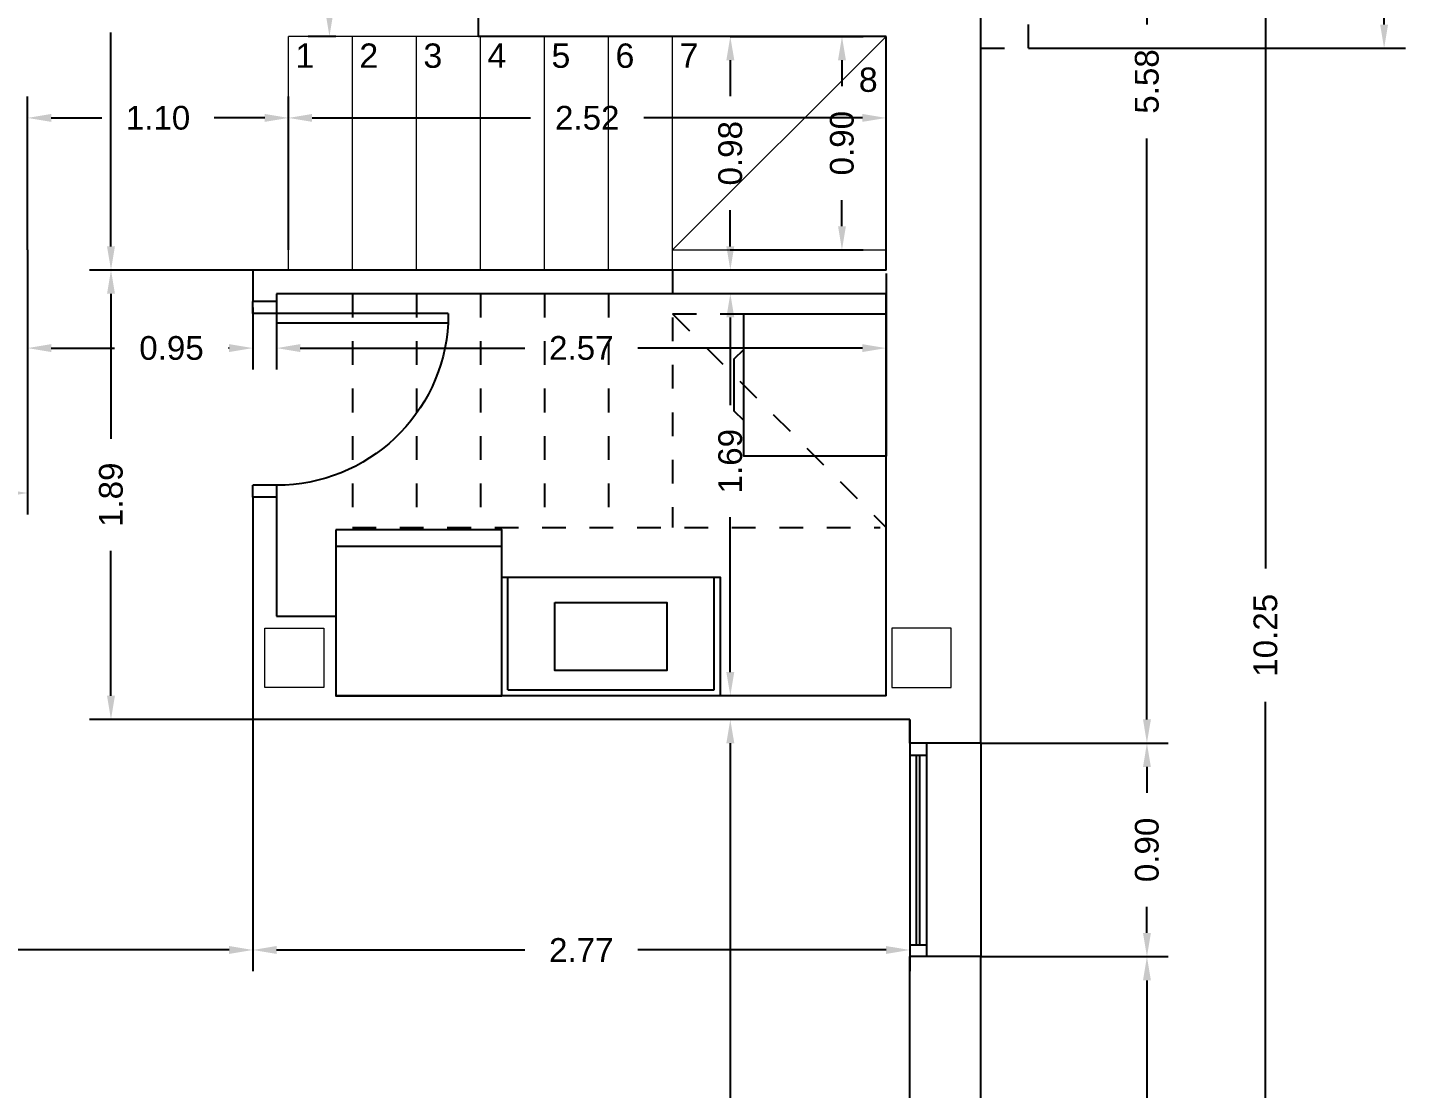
# Model space of a CAD drawing. Header units: millimetres. Extents: x 441156 to 441653, y 4514887 to 4515266.
# Drawn here: x 441300.19 to 441306, y 4514898.21 to 4514902.69 of the extents above; entities that cross this region are included whole.
import ezdxf
from ezdxf.enums import TextEntityAlignment as Align

# ---------------------------------------------------------------- set-up
doc = ezdxf.new("R2010")
doc.units = ezdxf.units.MM
doc.linetypes.add('CONTINUA', pattern=[0])
doc.linetypes.add('RAYITAS', pattern=[0.375, 0.25, -0.125])
for name, color, linetype in [('01_cotas', 254, 'Continuous'), ('01_muros', 1, 'Continuous'), ('01_proyección', 4, 'RAYITAS'), ('01_puertas', 2, 'Continuous'), ('01_sanitarios', 250, 'Continuous'), ('01_tabiques', 3, 'Continuous'), ('01_textos', 7, 'Continuous'), ('01_ventanas', 2, 'Continuous')]:
    doc.layers.add(name, color=color, linetype=linetype)
doc.layers.add('01_pilares baja', color=5, linetype='Continuous', lineweight=20)
doc.layers.add('01_varios', color=4, linetype='Continuous', lineweight=0)
doc.styles.add('Estilo1', font='swissel.ttf')
doc.styles.add('NIEVES2', font='sanss___.ttf')
doc.styles.add('ROMANS', font='romans')
doc.dimstyles.new('DECIMAL-50', dxfattribs={"dimtxt": 0.08, "dimasz": 0.15, "dimexe": 0.09, "dimexo": 0, "dimgap": 0.09, "dimtad": 0, "dimzin": 0, "dimdsep": 46, "dimtxsty": 'ROMANS', "dimcen": 0.09, "dimclrt": 6, "dimadec": 0, "dimazin": 0, "dimtfac": 1.38, "dimtix": 1, "dimtofl": 0, "dimtmove": 2, "dimatfit": 3, "dimldrblk": 'OBLIQUE', "dimfxl": 1, "dimtolj": 1, "dimtzin": 0, "dimarcsym": 0})

# ---------------------------------------------------------------- blocks, each defined once
blk = doc.blocks.new('*D401')
at = {"layer": '01_cotas', "color": 0, "linetype": 'CONTINUA', "lineweight": -2, "transparency": 16777216}
for p, q in [((441304.2113, 4514905.2496), (441305.0013, 4514905.2496)), ((441304.2113, 4514899.6696), (441305.0013, 4514899.6696))]:
    blk.add_line(p, q, dxfattribs=at)
at = {"layer": '01_cotas', "color": 0, "lineweight": -2, "transparency": 16777216}
for p, q in [((441304.9113, 4514905.1496), (441304.9113, 4514902.6998)), ((441304.9113, 4514899.7696), (441304.9113, 4514902.2194))]:
    blk.add_line(p, q, dxfattribs=at)
at = {"layer": '01_cotas', "color": 0, "transparency": 16777216}
for points in [[(441304.8947, 4514905.1496), (441304.928, 4514905.1496), (441304.9113, 4514905.2496)], [(441304.8947, 4514899.7696), (441304.928, 4514899.7696), (441304.9113, 4514899.6696)]]:
    blk.add_solid(points, dxfattribs=at)
at = {"layer": '01_cotas', "color": 7, "transparency": 16777216, "insert": (441304.9113, 4514902.4596), "char_height": 0.1, "attachment_point": 5, "rotation": 90, "style": 'Estilo1'}
blk.add_mtext('\\A1;5.58', dxfattribs=at)
blk = doc.blocks.new('*D404')
at = {"layer": '01_cotas', "color": 0, "linetype": 'CONTINUA', "lineweight": -2, "transparency": 16777216}
for p, q in [((441304.2113, 4514899.6696), (441305.0013, 4514899.6696)), ((441304.2113, 4514898.7696), (441305.0013, 4514898.7696))]:
    blk.add_line(p, q, dxfattribs=at)
at = {"layer": '01_cotas', "color": 0, "lineweight": -2, "transparency": 16777216}
for p, q in [((441304.9113, 4514899.5696), (441304.9113, 4514899.4596)), ((441304.9113, 4514898.8696), (441304.9113, 4514898.9796))]:
    blk.add_line(p, q, dxfattribs=at)
at = {"layer": '01_cotas', "color": 0, "transparency": 16777216}
for points in [[(441304.8947, 4514899.5696), (441304.928, 4514899.5696), (441304.9113, 4514899.6696)], [(441304.8947, 4514898.8696), (441304.928, 4514898.8696), (441304.9113, 4514898.7696)]]:
    blk.add_solid(points, dxfattribs=at)
at = {"layer": '01_cotas', "color": 7, "transparency": 16777216, "insert": (441304.9113, 4514899.2196), "char_height": 0.1, "attachment_point": 5, "rotation": 90, "style": 'Estilo1'}
blk.add_mtext('\\A1;0.90', dxfattribs=at)
blk = doc.blocks.new('*D405')
at = {"layer": '01_cotas', "color": 0, "linetype": 'CONTINUA', "lineweight": -2, "transparency": 16777216}
for p, q in [((441304.2113, 4514898.7696), (441305.0013, 4514898.7696)), ((441304.1113, 4514894.9996), (441305.0013, 4514894.9996))]:
    blk.add_line(p, q, dxfattribs=at)
at = {"layer": '01_cotas', "color": 0, "lineweight": -2, "transparency": 16777216}
for p, q in [((441304.9113, 4514898.6696), (441304.9113, 4514897.1231)), ((441304.9113, 4514895.0996), (441304.9113, 4514896.6461))]:
    blk.add_line(p, q, dxfattribs=at)
at = {"layer": '01_cotas', "color": 0, "transparency": 16777216}
for points in [[(441304.8947, 4514898.6696), (441304.928, 4514898.6696), (441304.9113, 4514898.7696)], [(441304.8947, 4514895.0996), (441304.928, 4514895.0996), (441304.9113, 4514894.9996)]]:
    blk.add_solid(points, dxfattribs=at)
at = {"layer": '01_cotas', "color": 7, "transparency": 16777216, "insert": (441304.9113, 4514896.8846), "char_height": 0.1, "attachment_point": 5, "rotation": 90, "style": 'Estilo1'}
blk.add_mtext('\\A1;3.77', dxfattribs=at)
blk = doc.blocks.new('*D400')
at = {"layer": '01_cotas', "color": 0, "linetype": 'CONTINUA', "lineweight": -2, "transparency": 16777216}
for p, q in [((441304.9113, 4514905.2496), (441305.5013, 4514905.2496)), ((441304.5563, 4514894.9996), (441305.5013, 4514894.9996))]:
    blk.add_line(p, q, dxfattribs=at)
at = {"layer": '01_cotas', "color": 0, "lineweight": -2, "transparency": 16777216}
for p, q in [((441305.4113, 4514905.1496), (441305.4113, 4514900.4059)), ((441305.4113, 4514895.0996), (441305.4113, 4514899.8434))]:
    blk.add_line(p, q, dxfattribs=at)
at = {"layer": '01_cotas', "color": 0, "transparency": 16777216}
for points in [[(441305.3947, 4514905.1496), (441305.428, 4514905.1496), (441305.4113, 4514905.2496)], [(441305.3947, 4514895.0996), (441305.428, 4514895.0996), (441305.4113, 4514894.9996)]]:
    blk.add_solid(points, dxfattribs=at)
at = {"layer": '01_cotas', "color": 7, "transparency": 16777216, "insert": (441305.4113, 4514900.1246), "char_height": 0.1, "attachment_point": 5, "rotation": 90, "style": 'Estilo1'}
blk.add_mtext('\\A1;10.25', dxfattribs=at)
blk = doc.blocks.new('*D403')
at = {"layer": '01_cotas', "color": 0, "linetype": 'CONTINUA', "lineweight": -2, "transparency": 16777216}
for p, q in [((441304.4113, 4514905.6997), (441306.0013, 4514905.6997)), ((441304.4113, 4514902.5996), (441306.0013, 4514902.5996))]:
    blk.add_line(p, q, dxfattribs=at)
at = {"layer": '01_cotas', "color": 0, "lineweight": -2, "transparency": 16777216}
for p, q in [((441305.9113, 4514905.5997), (441305.9113, 4514904.3898)), ((441305.9113, 4514902.6996), (441305.9113, 4514903.9095))]:
    blk.add_line(p, q, dxfattribs=at)
at = {"layer": '01_cotas', "color": 0, "transparency": 16777216}
for points in [[(441305.8947, 4514905.5997), (441305.928, 4514905.5997), (441305.9113, 4514905.6997)], [(441305.8947, 4514902.6996), (441305.928, 4514902.6996), (441305.9113, 4514902.5996)]]:
    blk.add_solid(points, dxfattribs=at)
at = {"layer": '01_cotas', "color": 7, "transparency": 16777216, "insert": (441305.9113, 4514904.1497), "char_height": 0.1, "attachment_point": 5, "rotation": 90, "style": 'Estilo1'}
blk.add_mtext('\\A1;3.10', dxfattribs=at)
blk = doc.blocks.new('*D411')
at = {"layer": '01_cotas', "color": 0, "linetype": 'CONTINUA', "lineweight": -2, "transparency": 16777216}
for p, q in [((441296.9913, 4514901.7496), (441296.9913, 4514900.6345)), ((441300.1913, 4514901.7496), (441300.1913, 4514900.6345))]:
    blk.add_line(p, q, dxfattribs=at)
at = {"layer": '01_cotas', "color": 0, "lineweight": -2, "transparency": 16777216}
for p, q in [((441297.0913, 4514900.7245), (441298.3512, 4514900.7245)), ((441300.0913, 4514900.7245), (441298.8314, 4514900.7245))]:
    blk.add_line(p, q, dxfattribs=at)
at = {"layer": '01_cotas', "color": 0, "transparency": 16777216}
for points in [[(441297.0913, 4514900.7411), (441297.0913, 4514900.7078), (441296.9913, 4514900.7245)], [(441300.0913, 4514900.7411), (441300.0913, 4514900.7078), (441300.1913, 4514900.7245)]]:
    blk.add_solid(points, dxfattribs=at)
at = {"layer": '01_cotas', "color": 7, "transparency": 16777216, "insert": (441298.5913, 4514900.7245), "char_height": 0.1, "attachment_point": 5, "style": 'Estilo1'}
blk.add_mtext('\\A1;3.20', dxfattribs=at)
blk = doc.blocks.new('*D413')
at = {"layer": '01_cotas', "color": 0, "linetype": 'CONTINUA', "lineweight": -2, "transparency": 16777216}
for p, q in [((441301.1413, 4514899.8546), (441301.1413, 4514898.7076)), ((441296.9913, 4514899.1746), (441296.9913, 4514898.7076))]:
    blk.add_line(p, q, dxfattribs=at)
at = {"layer": '01_cotas', "color": 0, "lineweight": -2, "transparency": 16777216}
for p, q in [((441297.0913, 4514898.7976), (441298.8256, 4514898.7976)), ((441301.0413, 4514898.7976), (441299.3071, 4514898.7976))]:
    blk.add_line(p, q, dxfattribs=at)
at = {"layer": '01_cotas', "color": 0, "transparency": 16777216}
for points in [[(441297.0913, 4514898.8142), (441297.0913, 4514898.7809), (441296.9913, 4514898.7976)], [(441301.0413, 4514898.8142), (441301.0413, 4514898.7809), (441301.1413, 4514898.7976)]]:
    blk.add_solid(points, dxfattribs=at)
at = {"layer": '01_cotas', "color": 7, "transparency": 16777216, "insert": (441299.0663, 4514898.7976), "char_height": 0.1, "attachment_point": 5, "style": 'Estilo1'}
blk.add_mtext('\\A1;4.15', dxfattribs=at)
blk = doc.blocks.new('*D415')
at = {"layer": '01_cotas', "color": 0, "linetype": 'CONTINUA', "lineweight": -2, "transparency": 16777216}
for p, q in [((441301.2913, 4514902.3061), (441301.2913, 4514902.3961)), ((441303.8113, 4514902.3061), (441303.8113, 4514902.3961))]:
    blk.add_line(p, q, dxfattribs=at)
at = {"layer": '01_cotas', "color": 0, "lineweight": -2, "transparency": 16777216}
for p, q in [((441301.3913, 4514902.3061), (441302.3122, 4514902.3061)), ((441303.7113, 4514902.3061), (441302.7904, 4514902.3061))]:
    blk.add_line(p, q, dxfattribs=at)
at = {"layer": '01_cotas', "color": 0, "transparency": 16777216}
for points in [[(441301.3913, 4514902.3228), (441301.3913, 4514902.2895), (441301.2913, 4514902.3061)], [(441303.7113, 4514902.3228), (441303.7113, 4514902.2895), (441303.8113, 4514902.3061)]]:
    blk.add_solid(points, dxfattribs=at)
at = {"layer": '01_cotas', "color": 7, "transparency": 16777216, "insert": (441302.5513, 4514902.3061), "char_height": 0.1, "attachment_point": 5, "style": 'Estilo1'}
blk.add_mtext('\\A1;2.52', dxfattribs=at)
blk = doc.blocks.new('*D416')
at = {"layer": '01_cotas', "color": 0, "linetype": 'CONTINUA', "lineweight": -2, "transparency": 16777216}
for p, q in [((441303.8113, 4514901.6496), (441303.8113, 4514901.2455)), ((441301.2413, 4514901.5646), (441301.2413, 4514901.2455))]:
    blk.add_line(p, q, dxfattribs=at)
at = {"layer": '01_cotas', "color": 0, "lineweight": -2, "transparency": 16777216}
for p, q in [((441301.3413, 4514901.3355), (441302.2878, 4514901.3355)), ((441303.7113, 4514901.3355), (441302.7649, 4514901.3355))]:
    blk.add_line(p, q, dxfattribs=at)
at = {"layer": '01_cotas', "color": 0, "transparency": 16777216}
for points in [[(441301.3413, 4514901.3522), (441301.3413, 4514901.3189), (441301.2413, 4514901.3355)], [(441303.7113, 4514901.3522), (441303.7113, 4514901.3189), (441303.8113, 4514901.3355)]]:
    blk.add_solid(points, dxfattribs=at)
at = {"layer": '01_cotas', "color": 7, "transparency": 16777216, "insert": (441302.5263, 4514901.3355), "char_height": 0.1, "attachment_point": 5, "style": 'Estilo1'}
blk.add_mtext('\\A1;2.57', dxfattribs=at)
blk = doc.blocks.new('*D420')
at = {"layer": '01_cotas', "color": 0, "linetype": 'CONTINUA', "lineweight": -2, "transparency": 16777216}
for p, q in [((441300.1913, 4514901.7496), (441300.1913, 4514902.3961)), ((441301.2913, 4514901.7496), (441301.2913, 4514902.3961))]:
    blk.add_line(p, q, dxfattribs=at)
at = {"layer": '01_cotas', "color": 0, "lineweight": -2, "transparency": 16777216}
for p, q in [((441300.2913, 4514902.3061), (441300.5049, 4514902.3061)), ((441301.1913, 4514902.3061), (441300.9777, 4514902.3061))]:
    blk.add_line(p, q, dxfattribs=at)
at = {"layer": '01_cotas', "color": 0, "transparency": 16777216}
for points in [[(441300.2913, 4514902.3228), (441300.2913, 4514902.2895), (441300.1913, 4514902.3061)], [(441301.1913, 4514902.3228), (441301.1913, 4514902.2895), (441301.2913, 4514902.3061)]]:
    blk.add_solid(points, dxfattribs=at)
at = {"layer": '01_cotas', "color": 7, "transparency": 16777216, "insert": (441300.7413, 4514902.3061), "char_height": 0.1, "attachment_point": 5, "style": 'Estilo1'}
blk.add_mtext('\\A1;1.10', dxfattribs=at)
blk = doc.blocks.new('*D421')
at = {"layer": '01_cotas', "color": 0, "linetype": 'CONTINUA', "lineweight": -2, "transparency": 16777216}
for p, q in [((441300.1913, 4514901.6171), (441300.1913, 4514901.2455)), ((441301.1413, 4514901.5071), (441301.1413, 4514901.2455))]:
    blk.add_line(p, q, dxfattribs=at)
at = {"layer": '01_cotas', "color": 0, "lineweight": -2, "transparency": 16777216}
for p, q in [((441300.2913, 4514901.3355), (441300.5583, 4514901.3355)), ((441301.0413, 4514901.3355), (441301.0383, 4514901.3355))]:
    blk.add_line(p, q, dxfattribs=at)
at = {"layer": '01_cotas', "color": 0, "transparency": 16777216}
for points in [[(441300.2913, 4514901.3522), (441300.2913, 4514901.3189), (441300.1913, 4514901.3355)], [(441301.0413, 4514901.3522), (441301.0413, 4514901.3189), (441301.1413, 4514901.3355)]]:
    blk.add_solid(points, dxfattribs=at)
at = {"layer": '01_cotas', "color": 7, "transparency": 16777216, "insert": (441300.7983, 4514901.3355), "char_height": 0.1, "attachment_point": 5, "style": 'Estilo1'}
blk.add_mtext('\\A1;0.95', dxfattribs=at)
blk = doc.blocks.new('*D422')
at = {"layer": '01_cotas', "color": 0, "linetype": 'CONTINUA', "lineweight": -2, "transparency": 16777216}
for p, q in [((441301.4836, 4514904.1496), (441301.3743, 4514904.1496)), ((441301.4913, 4514902.6496), (441301.3743, 4514902.6496))]:
    blk.add_line(p, q, dxfattribs=at)
at = {"layer": '01_cotas', "color": 0, "lineweight": -2, "transparency": 16777216}
for p, q in [((441301.4643, 4514904.0496), (441301.4643, 4514903.636)), ((441301.4643, 4514902.7496), (441301.4643, 4514903.1633))]:
    blk.add_line(p, q, dxfattribs=at)
at = {"layer": '01_cotas', "color": 0, "transparency": 16777216}
for points in [[(441301.4476, 4514904.0496), (441301.4809, 4514904.0496), (441301.4643, 4514904.1496)], [(441301.4476, 4514902.7496), (441301.4809, 4514902.7496), (441301.4643, 4514902.6496)]]:
    blk.add_solid(points, dxfattribs=at)
at = {"layer": '01_cotas', "color": 7, "transparency": 16777216, "insert": (441301.4643, 4514903.3996), "char_height": 0.1, "attachment_point": 5, "rotation": 90, "style": 'Estilo1'}
blk.add_mtext('\\A1;1.50', dxfattribs=at)
blk = doc.blocks.new('*D423')
at = {"layer": '01_cotas', "color": 0, "linetype": 'CONTINUA', "lineweight": -2, "transparency": 16777216}
for p, q in [((441301.1913, 4514904.1496), (441300.4531, 4514904.1496)), ((441301.1913, 4514901.6646), (441300.4531, 4514901.6646))]:
    blk.add_line(p, q, dxfattribs=at)
at = {"layer": '01_cotas', "color": 0, "lineweight": -2, "transparency": 16777216}
for p, q in [((441300.5431, 4514904.0496), (441300.5431, 4514903.1473)), ((441300.5431, 4514901.7646), (441300.5431, 4514902.6669))]:
    blk.add_line(p, q, dxfattribs=at)
at = {"layer": '01_cotas', "color": 0, "transparency": 16777216}
for points in [[(441300.5264, 4514904.0496), (441300.5598, 4514904.0496), (441300.5431, 4514904.1496)], [(441300.5264, 4514901.7646), (441300.5598, 4514901.7646), (441300.5431, 4514901.6646)]]:
    blk.add_solid(points, dxfattribs=at)
at = {"layer": '01_cotas', "color": 7, "transparency": 16777216, "insert": (441300.5431, 4514902.9071), "char_height": 0.1, "attachment_point": 5, "rotation": 90, "style": 'Estilo1'}
blk.add_mtext('\\A1;2.49', dxfattribs=at)
blk = doc.blocks.new('*D522')
at = {"layer": '01_cotas', "color": 0, "linetype": 'CONTINUA', "lineweight": -2, "transparency": 16777216}
for p, q in [((441301.1413, 4514899.8546), (441301.1413, 4514898.7076)), ((441303.9113, 4514899.7696), (441303.9113, 4514898.7076))]:
    blk.add_line(p, q, dxfattribs=at)
at = {"layer": '01_cotas', "color": 0, "lineweight": -2, "transparency": 16777216}
for p, q in [((441301.2413, 4514898.7976), (441302.2878, 4514898.7976)), ((441303.8113, 4514898.7976), (441302.7649, 4514898.7976))]:
    blk.add_line(p, q, dxfattribs=at)
at = {"layer": '01_cotas', "color": 0, "transparency": 16777216}
for points in [[(441301.2413, 4514898.8142), (441301.2413, 4514898.7809), (441301.1413, 4514898.7976)], [(441303.8113, 4514898.8142), (441303.8113, 4514898.7809), (441303.9113, 4514898.7976)]]:
    blk.add_solid(points, dxfattribs=at)
at = {"layer": '01_cotas', "color": 7, "transparency": 16777216, "insert": (441302.5263, 4514898.7976), "char_height": 0.1, "attachment_point": 5, "style": 'Estilo1'}
blk.add_mtext('\\A1;2.77', dxfattribs=at)
blk = doc.blocks.new('P725-10')
for p, q in [((-0.05, 0.8238), (-0.0914, 0.8238)), ((-0.0914, 0.8238), (-0.0914, 0.1)), ((-0.05, 0.8238), (-0.05, 0)), ((-0.775, 0.1), (-0.825, 0.1)), ((-0.775, 0.1), (-0.775, 0)), ((0, 0.1), (-0.0914, 0.1)), ((-0.825, 0), (-0.775, 0)), ((-0.05, 0), (0, 0))]:
    blk.add_line(p, q)
blk.add_arc((-0.05, 0.1), 0.725, 93.27583, 180)
blk = doc.blocks.new('lavadora')
blk.add_lwpolyline([(0.6, 0), (0, 0), (0, 0.6), (0.6, 0.6)], close=True)
blk.add_lwpolyline([(0.6, 0.45), (0.64, 0.41), (0.64, 0.19), (0.6, 0.15)])
blk = doc.blocks.new('*D783')
at = {"layer": '01_cotas', "color": 0, "linetype": 'CONTINUA', "lineweight": -2, "transparency": 16777216}
for p, q in [((441303.4063, 4514901.5646), (441303.0646, 4514901.5646)), ((441303.4063, 4514899.8696), (441303.0646, 4514899.8696))]:
    blk.add_line(p, q, dxfattribs=at)
at = {"layer": '01_cotas', "color": 0, "lineweight": -2, "transparency": 16777216}
for p, q in [((441303.1546, 4514901.4646), (441303.1546, 4514901.0952)), ((441303.1546, 4514899.9696), (441303.1546, 4514900.6223))]:
    blk.add_line(p, q, dxfattribs=at)
at = {"layer": '01_cotas', "color": 0, "transparency": 16777216}
for points in [[(441303.1379, 4514901.4646), (441303.1713, 4514901.4646), (441303.1546, 4514901.5646)], [(441303.1379, 4514899.9696), (441303.1713, 4514899.9696), (441303.1546, 4514899.8696)]]:
    blk.add_solid(points, dxfattribs=at)
at = {"layer": '01_cotas', "color": 7, "transparency": 16777216, "insert": (441303.1546, 4514900.8587), "char_height": 0.1, "attachment_point": 5, "rotation": 90, "style": 'Estilo1'}
blk.add_mtext('\\A1;1.69', dxfattribs=at)
blk = doc.blocks.new('*D784')
at = {"layer": '01_cotas', "color": 0, "linetype": 'CONTINUA', "lineweight": -2, "transparency": 16777216}
for p, q in [((441303.1546, 4514902.6496), (441303.7153, 4514902.6496)), ((441303.1546, 4514901.7496), (441303.7153, 4514901.7496))]:
    blk.add_line(p, q, dxfattribs=at)
at = {"layer": '01_cotas', "color": 0, "lineweight": -2, "transparency": 16777216}
for p, q in [((441303.6253, 4514902.5496), (441303.6253, 4514902.4396)), ((441303.6253, 4514901.8496), (441303.6253, 4514901.9596))]:
    blk.add_line(p, q, dxfattribs=at)
at = {"layer": '01_cotas', "color": 0, "transparency": 16777216}
for points in [[(441303.6087, 4514902.5496), (441303.642, 4514902.5496), (441303.6253, 4514902.6496)], [(441303.6087, 4514901.8496), (441303.642, 4514901.8496), (441303.6253, 4514901.7496)]]:
    blk.add_solid(points, dxfattribs=at)
at = {"layer": '01_cotas', "color": 7, "transparency": 16777216, "insert": (441303.6253, 4514902.1996), "char_height": 0.1, "attachment_point": 5, "rotation": 90, "style": 'Estilo1'}
blk.add_mtext('\\A1;0.90', dxfattribs=at)
blk = doc.blocks.new('*D785')
at = {"layer": '01_cotas', "color": 0, "linetype": 'CONTINUA', "lineweight": -2, "transparency": 16777216}
for p, q in [((441303.1546, 4514902.6496), (441303.0646, 4514902.6496)), ((441303.1546, 4514901.6646), (441303.0646, 4514901.6646))]:
    blk.add_line(p, q, dxfattribs=at)
at = {"layer": '01_cotas', "color": 0, "lineweight": -2, "transparency": 16777216}
for p, q in [((441303.1546, 4514902.5496), (441303.1546, 4514902.3972)), ((441303.1546, 4514901.7646), (441303.1546, 4514901.9171))]:
    blk.add_line(p, q, dxfattribs=at)
at = {"layer": '01_cotas', "color": 0, "transparency": 16777216}
for points in [[(441303.1379, 4514902.5496), (441303.1713, 4514902.5496), (441303.1546, 4514902.6496)], [(441303.1379, 4514901.7646), (441303.1713, 4514901.7646), (441303.1546, 4514901.6646)]]:
    blk.add_solid(points, dxfattribs=at)
at = {"layer": '01_cotas', "color": 7, "transparency": 16777216, "insert": (441303.1546, 4514902.1571), "char_height": 0.1, "attachment_point": 5, "rotation": 90, "style": 'Estilo1'}
blk.add_mtext('\\A1;0.98', dxfattribs=at)
blk = doc.blocks.new('*D786')
at = {"layer": '01_cotas', "color": 0, "linetype": 'CONTINUA', "lineweight": -2, "transparency": 16777216}
for p, q in [((441303.6663, 4514899.7696), (441303.0646, 4514899.7696)), ((441303.6663, 4514895.2996), (441303.0646, 4514895.2996))]:
    blk.add_line(p, q, dxfattribs=at)
at = {"layer": '01_cotas', "color": 0, "lineweight": -2, "transparency": 16777216}
for p, q in [((441303.1546, 4514899.6696), (441303.1546, 4514897.7738)), ((441303.1546, 4514895.3996), (441303.1546, 4514897.2955))]:
    blk.add_line(p, q, dxfattribs=at)
at = {"layer": '01_cotas', "color": 0, "transparency": 16777216}
for points in [[(441303.1379, 4514899.6696), (441303.1713, 4514899.6696), (441303.1546, 4514899.7696)], [(441303.1379, 4514895.3996), (441303.1713, 4514895.3996), (441303.1546, 4514895.2996)]]:
    blk.add_solid(points, dxfattribs=at)
at = {"layer": '01_cotas', "color": 7, "transparency": 16777216, "insert": (441303.1546, 4514897.5346), "char_height": 0.1, "attachment_point": 5, "rotation": 90, "style": 'Estilo1'}
blk.add_mtext('\\A1;4.47', dxfattribs=at)
blk = doc.blocks.new('*D787')
at = {"layer": '01_cotas', "color": 0, "linetype": 'CONTINUA', "lineweight": -2, "transparency": 16777216}
for p, q in [((441301.1413, 4514901.6646), (441300.4531, 4514901.6646)), ((441301.1413, 4514899.7696), (441300.4531, 4514899.7696))]:
    blk.add_line(p, q, dxfattribs=at)
at = {"layer": '01_cotas', "color": 0, "lineweight": -2, "transparency": 16777216}
for p, q in [((441300.5431, 4514901.5646), (441300.5431, 4514900.9536)), ((441300.5431, 4514899.8696), (441300.5431, 4514900.4807))]:
    blk.add_line(p, q, dxfattribs=at)
at = {"layer": '01_cotas', "color": 0, "transparency": 16777216}
for points in [[(441300.5264, 4514901.5646), (441300.5598, 4514901.5646), (441300.5431, 4514901.6646)], [(441300.5264, 4514899.8696), (441300.5598, 4514899.8696), (441300.5431, 4514899.7696)]]:
    blk.add_solid(points, dxfattribs=at)
at = {"layer": '01_cotas', "color": 7, "transparency": 16777216, "insert": (441300.5431, 4514900.7171), "char_height": 0.1, "attachment_point": 5, "rotation": 90, "style": 'Estilo1'}
blk.add_mtext('\\A1;1.89', dxfattribs=at)

msp = doc.modelspace()

# ---------------------------------------------------------------- linework, layer by layer
at = {"layer": '01_muros'}
for p, q in [((441304.2113, 4514899.6696, 0), (441304.2113, 4514905.2496, 0)), ((441304.2113, 4514899.6696, 0), (441303.9113, 4514899.6696, 0)), ((441304.2113, 4514898.7696, 0), (441303.9113, 4514898.7696, 0)), ((441304.2113, 4514894.9996, 0), (441304.2113, 4514898.7696, 0))]:
    msp.add_line(p, q, dxfattribs=at)
at = {"layer": '01_pilares baja'}
for points in [[(441301.4413, 4514899.9046), (441301.1913, 4514899.9046), (441301.1913, 4514900.1546), (441301.4413, 4514900.1546), (441301.4413, 4514899.9046)], [(441303.8363, 4514899.9046), (441304.0863, 4514899.9046), (441304.0863, 4514900.1546), (441303.8363, 4514900.1546), (441303.8363, 4514899.9046)]]:
    msp.add_lwpolyline(points, close=True, dxfattribs=at)
at = {"layer": '01_proyección', "color": 120, "ltscale": 0.25}
for p, q in [((441302.9113, 4514901.6646, 0), (441302.9113, 4514900.5796, 0)), ((441301.5613, 4514901.5646, 0), (441301.5613, 4514900.5796, 0)), ((441301.8313, 4514901.5646, 0), (441301.8313, 4514900.5796, 0)), ((441302.1013, 4514901.5646, 0), (441302.1013, 4514900.5796, 0)), ((441302.3713, 4514901.5646, 0), (441302.3713, 4514900.5796, 0)), ((441302.6413, 4514901.5646, 0), (441302.6413, 4514900.5796, 0)), ((441302.9113, 4514901.4796, 0), (441303.8113, 4514901.4796, 0)), ((441302.9113, 4514901.4796, 0), (441303.8113, 4514900.5796, 0)), ((441301.5613, 4514900.5796, 0), (441303.7863, 4514900.5796, 0))]:
    msp.add_line(p, q, dxfattribs=at)
msp.add_lwpolyline([(441304.2113, 4514902.5996), (441304.4113, 4514902.5996), (441304.4113, 4514905.6997), (441296.2913, 4514905.6997), (441296.2913, 4514899.6796), (441296.6913, 4514899.6796)], dxfattribs=at)
at = {"layer": '01_sanitarios', "linetype": 'CONTINUA'}
for p, q in [((441302.1913, 4514900.4996, 0), (441301.4913, 4514900.4996, 0)), ((441302.2162, 4514899.8946, 0), (441302.2162, 4514900.3696, 0)), ((441303.0863, 4514899.8946, 0), (441303.0863, 4514900.3696, 0)), ((441302.2162, 4514899.8946, 0), (441303.0863, 4514899.8946, 0))]:
    msp.add_line(p, q, dxfattribs=at)
at = {"layer": '01_sanitarios', "linetype": 'CONTINUA', "elevation": 0}
for points in [[(441301.4913, 4514900.5696), (441301.4913, 4514899.8696), (441302.1913, 4514899.8696), (441302.1913, 4514900.5696)], [(441302.1912, 4514900.3696), (441303.1113, 4514900.3696), (441303.1113, 4514899.8696), (441302.1912, 4514899.8696)], [(441302.4151, 4514900.2627), (441302.8874, 4514900.2627), (441302.8874, 4514899.9765), (441302.4151, 4514899.9765)]]:
    msp.add_lwpolyline(points, close=True, dxfattribs=at)
at = {"layer": '01_tabiques'}
for p, q in [((441302.0913, 4514902.7969, 0), (441302.0913, 4514902.6496, 0)), ((441303.8113, 4514902.6496, 0), (441302.0913, 4514902.6496, 0)), ((441303.8113, 4514901.6646, 0), (441303.8113, 4514902.6496, 0)), ((441303.8113, 4514901.6646, 0), (441301.1413, 4514901.6646, 0)), ((441301.1413, 4514901.6646, 0), (441301.1413, 4514901.5321, 0)), ((441301.2413, 4514901.5321, 0), (441301.1413, 4514901.5321, 0)), ((441303.8113, 4514901.5646, 0), (441301.2413, 4514901.5646, 0)), ((441301.2413, 4514901.5646, 0), (441301.2413, 4514901.5321, 0)), ((441303.8113, 4514899.8696, 0), (441303.8113, 4514901.5646, 0)), ((441301.1413, 4514900.7071, 0), (441301.1413, 4514899.7696, 0)), ((441301.2413, 4514900.7071, 0), (441301.1413, 4514900.7071, 0)), ((441301.2413, 4514900.7071, 0), (441301.2413, 4514900.2046, 0)), ((441301.2413, 4514900.2046, 0), (441301.4913, 4514900.2046, 0)), ((441301.4913, 4514900.2046, 0), (441301.4913, 4514899.8696, 0)), ((441303.8113, 4514899.8696, 0), (441301.4913, 4514899.8696, 0)), ((441303.9113, 4514899.7696, 0), (441301.1413, 4514899.7696, 0)), ((441303.9113, 4514899.6696, 0), (441303.9113, 4514899.7696, 0)), ((441303.9113, 4514897.0546, 0), (441303.9113, 4514898.7696, 0))]:
    msp.add_line(p, q, dxfattribs=at)
at = {"layer": '01_varios', "linetype": 'CONTINUA'}
for p, q in [((441301.2913, 4514901.6646, 0), (441301.2913, 4514902.6496, 0)), ((441301.4913, 4514902.6496, 0), (441301.2913, 4514902.6496, 0)), ((441302.0913, 4514902.6496, 0), (441301.3663, 4514902.6496, 0)), ((441301.5613, 4514901.6646, 0), (441301.5613, 4514902.6496, 0)), ((441301.8313, 4514901.6646, 0), (441301.8313, 4514902.6496, 0)), ((441302.1013, 4514901.6646, 0), (441302.1013, 4514902.6496, 0)), ((441302.3713, 4514901.6646, 0), (441302.3713, 4514902.6496, 0)), ((441302.6413, 4514901.6646, 0), (441302.6413, 4514902.6496, 0)), ((441302.9113, 4514901.6646, 0), (441302.9113, 4514902.6496, 0)), ((441302.9113, 4514901.7496, 0), (441303.8113, 4514902.6496, 0)), ((441302.9113, 4514901.7496, 0), (441303.8113, 4514901.7496, 0))]:
    msp.add_line(p, q, dxfattribs=at)
at = {"layer": '01_ventanas', "color": 2, "linetype": 'CONTINUA'}
for p, q in [((441303.9113, 4514899.6696, 0), (441303.9113, 4514898.7696, 0)), ((441303.9813, 4514899.6696, 0), (441303.9813, 4514898.7696, 0)), ((441304.2113, 4514899.6696, 0), (441304.2113, 4514898.7696, 0)), ((441303.9113, 4514899.6196, 0), (441303.9813, 4514899.6196, 0)), ((441303.9393, 4514898.8196, 0), (441303.9393, 4514899.6196, 0)), ((441303.9533, 4514898.8196, 0), (441303.9533, 4514899.6196, 0)), ((441303.9113, 4514898.8196, 0), (441303.9813, 4514898.8196, 0))]:
    msp.add_line(p, q, dxfattribs=at)

# ---------------------------------------------------------------- block references
at = {"layer": '01_puertas', "color": 2, "linetype": 'CONTINUA', "xscale": -1, "rotation": 269.9999999989208}
msp.add_blockref('P725-10', (441301.1413, 4514901.5321, 0), dxfattribs=at)
at = {"layer": '01_sanitarios', "linetype": 'CONTINUA', "rotation": 180}
msp.add_blockref('lavadora', (441303.8113, 4514901.4796, 0), dxfattribs=at)

# ---------------------------------------------------------------- texts
at = {"layer": '01_textos', "style": 'NIEVES2'}
for s, p in [('1', (441301.3602, 4514902.5174, 0)), ('2', (441301.6302, 4514902.5174, 0)), ('3', (441301.9002, 4514902.5174, 0)), ('4', (441302.1702, 4514902.5174, 0)), ('5', (441302.4402, 4514902.5174, 0)), ('6', (441302.7102, 4514902.5174, 0)), ('7', (441302.9802, 4514902.5174, 0)), ('8', (441303.7362, 4514902.416, 0))]:
    msp.add_text(s, height=0.1026, dxfattribs=at).set_placement(p, align=Align.CENTER)

# ---------------------------------------------------------------- dimensions: what is measured, and where the dimension line sits
at = {"layer": '01_cotas'}
for base, p1, p2, angle, picture, middle in [((441305.9113, 4514902.5996, 0), (441304.4113, 4514905.6997, 0), (441304.4113, 4514902.5996, 0), 90, '*D403', (441305.9113, 4514904.1497, 0)), ((441304.9113, 4514899.6696, 0), (441304.2113, 4514905.2496), (441304.2113, 4514899.6696, 0), 90, '*D401', (441304.9113, 4514902.4596, 0)), ((441305.4113, 4514894.9996, 0), (441304.9113, 4514905.2496, 0), (441304.5563, 4514894.9996, 0), 90, '*D400', (441305.4113, 4514900.1246, 0)), ((441300.54311, 4514904.14965, 0), (441301.19132, 4514901.66463, 0), (441301.19132, 4514904.14965, 0), 90, '*D423', (441300.54311, 4514902.90714, 0)), ((441301.4643, 4514904.1496, 0), (441301.4913, 4514902.6496), (441301.4836, 4514904.1496), 90, '*D422', (441301.4643, 4514903.3996, 0)), ((441303.1546058, 4514901.66462698, 0.0000013), (441303.1546058, 4514902.64962697, 0.00000155), (441303.1546058, 4514901.66462698, 0.00000033), 90, '*D785', (441303.15460579, 4514902.15712698, 0.0000013)), ((441303.6253, 4514901.7496, 0), (441303.1546, 4514902.6496, 0), (441303.1546, 4514901.7496, 0), 90, '*D784', (441303.6253, 4514902.1996, 0)), ((441303.8113, 4514902.3061, 0), (441301.2913, 4514902.3061, 0), (441303.8113, 4514902.3061), 180, '*D415', (441302.5513, 4514902.3061, 0)), ((441296.9913, 4514900.7245, 0), (441300.1913, 4514901.7496), (441296.9913, 4514901.7496), 180, '*D411', (441298.5913, 4514900.7245, 0)), ((441300.543105318, 4514899.76962698), (441301.141322369, 4514901.664626977, -0.000000245), (441301.141322369, 4514899.76962698, 0.000001304), 90, '*D787', (441300.543105317, 4514900.717126979)), ((441303.1546, 4514899.7696), (441303.6663, 4514895.2996, 0), (441303.6663, 4514899.7696, 0), 90, '*D786', (441303.1546, 4514897.5346)), ((441304.9113, 4514898.7696, 0), (441304.2113, 4514899.6696, 0), (441304.2113, 4514898.7696, 0), 90, '*D404', (441304.9113, 4514899.2196, 0)), ((441304.9113, 4514894.9996, 0), (441304.2113, 4514898.7696, 0), (441304.1113, 4514894.9996), 90, '*D405', (441304.9113, 4514896.8846, 0))]:
    dim = msp.add_linear_dim(base=base, p1=p1, p2=p2, angle=angle, dimstyle='DECIMAL-50', override={"dimtxt": 0.1, "dimasz": 0.1, "dimtxsty": 'Estilo1', "dimsah": 1, "dimclrt": 7, "dimfxl": 0.09, "dimarcsym": 2}, dxfattribs=at)
    dim.commit()
    dim.dimension.update_dxf_attribs({"geometry": picture, "text_midpoint": middle})
for base, p1, p2, picture, middle in [((441300.1913, 4514902.3061), (441301.2913, 4514901.7496), (441300.1913, 4514901.7496, 0), '*D420', (441300.7413, 4514902.3061)), ((441303.8113, 4514901.3355), (441301.2413, 4514901.5646, 0), (441303.8113, 4514901.6496), '*D416', (441302.5263, 4514901.3355)), ((441301.1413, 4514898.7976), (441296.9913, 4514899.1746), (441301.1413, 4514899.8546), '*D413', (441299.0663, 4514898.7976)), ((441303.9113, 4514898.7976), (441301.1413, 4514899.8546), (441303.9113, 4514899.7696, 0), '*D522', (441302.5263, 4514898.7976))]:
    dim = msp.add_linear_dim(base=base, p1=p1, p2=p2, dimstyle='DECIMAL-50', override={"dimtxt": 0.1, "dimasz": 0.1, "dimtxsty": 'Estilo1', "dimsah": 1, "dimclrt": 7, "dimfxl": 0.09, "dimarcsym": 2}, dxfattribs=at)
    dim.commit()
    dim.dimension.update_dxf_attribs({"geometry": picture, "text_midpoint": middle})
dim = msp.add_linear_dim(base=(441300.1913, 4514901.3355), p1=(441301.1413, 4514901.5071, 0), p2=(441300.1913, 4514901.6171), dimstyle='DECIMAL-50', override={"dimtxt": 0.1, "dimasz": 0.1, "dimtxsty": 'Estilo1', "dimsah": 1, "dimclrt": 7, "dimfxl": 0.09, "dimarcsym": 2}, dxfattribs=at)
dim.commit()
dim.dimension.update_dxf_attribs({"geometry": '*D421', "text_midpoint": (441300.7983, 4514901.3355), "dimtype": 160})
dim = msp.add_linear_dim(base=(441303.1546058, 4514901.56462697, 0.0000013), p1=(441303.4063345, 4514899.86962698, 0.0000013), p2=(441303.4063345, 4514901.56462697, 0.00000033), angle=90, dimstyle='DECIMAL-50', override={"dimtxt": 0.1, "dimasz": 0.1, "dimtxsty": 'Estilo1', "dimsah": 1, "dimclrt": 7, "dimfxl": 0.09, "dimarcsym": 2}, dxfattribs=at)
dim.commit()
dim.dimension.update_dxf_attribs({"geometry": '*D783', "text_midpoint": (441303.1546058, 4514900.85871113, 0.0000013), "dimtype": 160})

doc.saveas('drawing.dxf')
